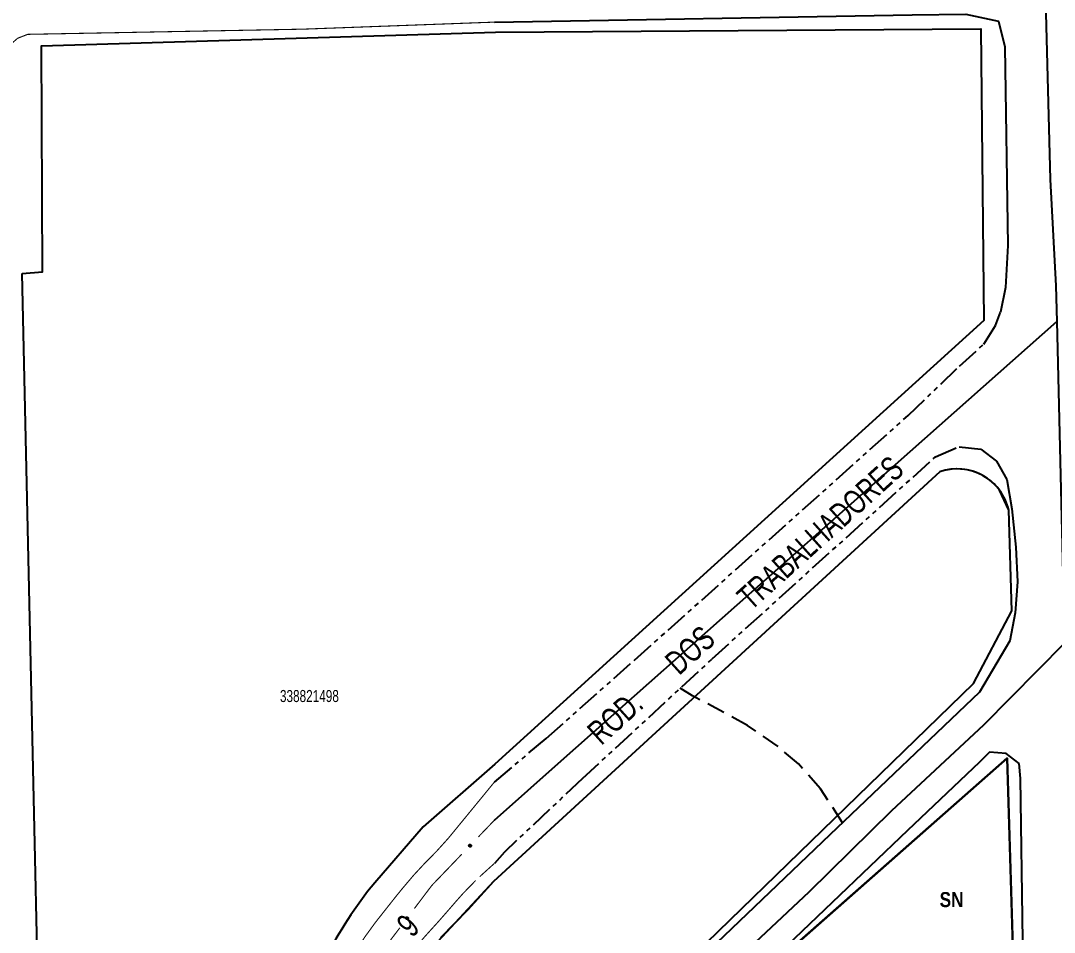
# Model space of a CAD drawing. Extents: x 204256 to 207861, y 4845615 to 4848347.
# Drawn here: x 204558.3 to 204730, y 4847186.8 to 4847338.3 of the extents above; entities that cross this region are included whole.
import ezdxf
from ezdxf.enums import TextEntityAlignment as Align

# ---------------------------------------------------------------- set-up
doc = ezdxf.new("R2010")
doc.units = 0
doc.header["$LTSCALE"] = 1.5
doc.header["$MEASUREMENT"] = 0
doc.linetypes.add('PHANTOMX2', pattern=[5, 2.5, -0.5, 0.5, -0.5, 0.5, -0.5])
doc.linetypes.add('TRACO_15', pattern=[3, 2, -1])
for name, color, linetype in [('CD-MALHA-LOTES', 40, 'CONTINUOUS'), ('CD_TXT_QUADRA', 7, 'CONTINUOUS'), ('RU-QUADRAS', 210, 'CONTINUOUS'), ('SV-CAMINHO-TRILHA', 20, 'CONTINUOUS'), ('SV-EIXO-ROD-ESTR', 7, 'CONTINUOUS'), ('SV-EIXO-RUA-PAV', 20, 'CONTINUOUS'), ('SV-ROD-FEDERAIS', 1, 'CONTINUOUS'), ('SV-RUA-NAO-PAV-S-GUIA-C-GUIA', 7, 'PHANTOMX2'), ('SV-RUA-PAVIM-S-GUIA-C-GUIA', 7, 'CONTINUOUS'), ('SV-TXT-ROD-FED', 7, 'CONTINUOUS'), ('SV-TXT-RUA-PAV-S-GUIA-C-GUIA', 7, 'CONTINUOUS'), ('Th_NmrPort', 7, 'CONTINUOUS')]:
    doc.layers.add(name, color=color, linetype=linetype)
doc.styles.add('ARIAL', font='ARIAL.TTF')
doc.styles.get("Standard").update_dxf_attribs({"font": 'swisscbo.ttf'})

msp = doc.modelspace()

# ---------------------------------------------------------------- linework, layer by layer
at = {"layer": 'CD-MALHA-LOTES', "linetype": 'Continuous'}
for p, q in [((204722.16, 4847215.75), (204681.2, 4847179.7)), ((204723.19, 4847181.27), (204722.16, 4847215.75))]:
    msp.add_line(p, q, dxfattribs=at)
at = {"layer": 'CD-MALHA-LOTES'}
msp.add_lwpolyline([(204645.3, 4847158.93), (204716.54, 4847228.15), (204722.92, 4847240.26), (204722.41, 4847256.97, 0.446117), (204710.97, 4847263.34), (204636.83, 4847195.25), (204632.57, 4847190.57), (204627.99, 4847185.92)], format="xyb", dxfattribs=at)
at = {"layer": 'RU-QUADRAS', "color": 6, "linetype": 'Continuous'}
for points in [[(204558.53, 4847296.26), (204561.91, 4847296.55), (204561.72, 4847334.11), (204637.13, 4847336.36), (204717.77, 4847336.92), (204718.28, 4847288.5), (204637.06, 4847214.77), (204625.14, 4847204.33), (204617.08, 4847195.07, 0.055309), (204608.83, 4847182.4), (204597.27, 4847154.39, 0.00691), (204568.11, 4847086.16), (204566.68, 4847083.15), (204564.91, 4847082.03), (204564.07, 4847082.33), (204563.3, 4847084.1), (204563.12, 4847089.4)], [(204620.11, 4847174.91), (204614.06, 4847162.76), (204541.03, 4846991.52, 0.247828), (204541.5, 4846989.69), (204550.94, 4846974.48, 0.192831), (204553.97, 4846971.18, 0.200122), (204557.89, 4846972.65), (204564.06, 4846980.38), (204622.74, 4847116.94), (204630.57, 4847133.93, -0.02111), (204645.3, 4847158.93), (204716.54, 4847228.15), (204722.92, 4847240.26), (204722.41, 4847256.97), (204720.87, 4847260.3, 0.325535), (204710.97, 4847263.34), (204636.83, 4847195.25), (204622.6, 4847179.92)]]:
    msp.add_lwpolyline(points, format="xyb", close=True, dxfattribs=at)
msp.add_lwpolyline([(204681.2, 4847179.7), (204722.16, 4847215.75), (204726.78, 4847060.61), (204684.7, 4847060.61)], close=True, dxfattribs=at)
at = {"layer": 'SV-CAMINHO-TRILHA', "linetype": 'TRACO_15'}
msp.add_lwpolyline([(204694.81, 4847205.03), (204691.11, 4847210.69), (204687.46, 4847214.84), (204684.1, 4847217.7), (204679.02, 4847221.21), (204669.88, 4847226.14), (204667.82, 4847227.37)], dxfattribs=at)
at = {"layer": 'SV-EIXO-ROD-ESTR'}
for points in [[(205012.44, 4847358.12), (205002.58, 4847355.38), (204988.17, 4847351.37), (204946.14, 4847339.11), (204891.72, 4847323.34), (204851.44, 4847311.83), (204840.68, 4847308.58), (204820.16, 4847302.08), (204806.47, 4847298.45), (204798.77, 4847295.45), (204793.51, 4847290.94), (204786.31, 4847284), (204772, 4847270.68), (204749.98, 4847251.16), (204742.47, 4847244.15), (204731.64, 4847234.88), (204718.2, 4847221.26), (204702.94, 4847207), (204689.18, 4847193.49), (204674.01, 4847179.28), (204666.41, 4847171.72), (204662.82, 4847168.23)], [(204648.07, 4847215.3), (204730.41, 4847288.29)], [(204636.96, 4847205.45), (204648.07, 4847215.3)], [(204632.74, 4847201.21), (204632.88, 4847201.41)], [(204632.74, 4847201.26), (204632.84, 4847201.4)], [(204632.74, 4847201.24), (204632.86, 4847201.4)], [(204632.74, 4847201.28), (204632.82, 4847201.39)], [(204632.75, 4847201.17), (204632.93, 4847201.41)], [(204632.75, 4847201.19), (204632.91, 4847201.41)], [(204632.75, 4847201.3), (204632.81, 4847201.38)], [(204632.76, 4847201.16), (204632.95, 4847201.41)], [(204632.77, 4847201.14), (204632.98, 4847201.4)], [(204632.78, 4847201.13), (204632.99, 4847201.39)], [(204632.79, 4847201.11), (204633.01, 4847201.39)], [(204632.81, 4847201.1), (204633.02, 4847201.37)], [(204632.82, 4847201.09), (204633.04, 4847201.37)], [(204632.84, 4847201.08), (204633.05, 4847201.35)], [(204632.85, 4847201.07), (204633.06, 4847201.34)], [(204632.87, 4847201.07), (204633.07, 4847201.32)], [(204632.89, 4847201.06), (204633.08, 4847201.31)], [(204632.92, 4847201.07), (204633.08, 4847201.28)], [(204632.94, 4847201.06), (204633.09, 4847201.27)], [(204632.96, 4847201.07), (204633.08, 4847201.24)], [(204632.98, 4847201.07), (204633.09, 4847201.22)], [(204633, 4847201.09), (204633.08, 4847201.19)], [(204633.01, 4847201.09), (204633.08, 4847201.17)], [(204622.27, 4847189.17), (204622.36, 4847189.33)], [(204622.27, 4847189.15), (204622.37, 4847189.33)], [(204622.27, 4847189.2), (204622.34, 4847189.31)], [(204622.27, 4847189.21), (204622.33, 4847189.3)], [(204622.28, 4847189.12), (204622.4, 4847189.34)], [(204622.29, 4847189.08), (204622.45, 4847189.35)], [(204622.29, 4847189.1), (204622.42, 4847189.34)], [(204622.31, 4847189.07), (204622.46, 4847189.34)], [(204622.32, 4847189.05), (204622.49, 4847189.34)], [(204622.33, 4847189.05), (204622.5, 4847189.33)], [(204622.34, 4847189.03), (204622.52, 4847189.33)], [(204622.36, 4847189.02), (204622.54, 4847189.32)], [(204622.37, 4847189.01), (204622.56, 4847189.31)], [(204622.39, 4847189.01), (204622.57, 4847189.3)], [(204622.4, 4847189), (204622.58, 4847189.29)], [(204622.43, 4847189), (204622.59, 4847189.27)], [(204622.45, 4847189), (204622.6, 4847189.26)], [(204622.47, 4847189), (204622.61, 4847189.24)], [(204622.5, 4847189), (204622.62, 4847189.22)], [(204622.52, 4847189.01), (204622.62, 4847189.19)], [(204622.53, 4847189.02), (204622.62, 4847189.17)], [(204622.55, 4847189.03), (204622.62, 4847189.14)], [(204622.56, 4847189.04), (204622.62, 4847189.13)]]:
    msp.add_lwpolyline(points, dxfattribs=at)
at = {"layer": 'SV-EIXO-ROD-ESTR', "const_width": 0.18}
for points in [[(204634.3, 4847202.68), (204636.38, 4847204.85)], [(204636.38, 4847204.85), (204636.96, 4847205.45)], [(204626.56, 4847194.61), (204631.53, 4847199.79)], [(204626.07, 4847193.96), (204626.56, 4847194.61)], [(204623.66, 4847190.77), (204626.07, 4847193.96)], [(204617.11, 4847182.1), (204621.25, 4847187.58)]]:
    msp.add_lwpolyline(points, dxfattribs=at)
at = {"layer": 'SV-EIXO-ROD-ESTR'}
for points in [[(204632.74, 4847201.21), (204632.74, 4847201.26), (204632.75, 4847201.3), (204632.76, 4847201.33), (204632.79, 4847201.36), (204632.81, 4847201.38), (204632.84, 4847201.4), (204632.88, 4847201.41), (204632.93, 4847201.41), (204632.98, 4847201.4), (204633.01, 4847201.39), (204633.04, 4847201.37), (204633.06, 4847201.34), (204633.08, 4847201.31), (204633.09, 4847201.27), (204633.09, 4847201.22), (204633.08, 4847201.17), (204633.06, 4847201.14), (204633.04, 4847201.12), (204633.01, 4847201.09), (204632.98, 4847201.07), (204632.94, 4847201.06), (204632.89, 4847201.06), (204632.85, 4847201.07), (204632.82, 4847201.09), (204632.79, 4847201.11), (204632.77, 4847201.14), (204632.75, 4847201.17), (204632.74, 4847201.21)], [(204622.28, 4847189.12), (204622.27, 4847189.17), (204622.27, 4847189.21), (204622.29, 4847189.25), (204622.31, 4847189.28), (204622.33, 4847189.3), (204622.36, 4847189.33), (204622.4, 4847189.34), (204622.45, 4847189.35), (204622.49, 4847189.34), (204622.52, 4847189.33), (204622.56, 4847189.31), (204622.58, 4847189.29), (204622.6, 4847189.26), (204622.62, 4847189.22), (204622.62, 4847189.17), (204622.62, 4847189.13), (204622.61, 4847189.09), (204622.59, 4847189.06), (204622.56, 4847189.04), (204622.53, 4847189.02), (204622.5, 4847189), (204622.45, 4847189), (204622.4, 4847189), (204622.37, 4847189.01), (204622.34, 4847189.03), (204622.32, 4847189.05), (204622.29, 4847189.08), (204622.28, 4847189.12)]]:
    msp.add_lwpolyline(points, close=True, dxfattribs=at)
at = {"layer": 'SV-EIXO-RUA-PAV'}
msp.add_lwpolyline([(204723.53, 4847559.37), (204724.24, 4847532.87), (204724.8, 4847500.42), (204726.11, 4847447.36), (204727.08, 4847396.32), (204728.47, 4847343.79), (204729.27, 4847311.89), (204730.24, 4847294.22), (204730.41, 4847288.29), (204731.64, 4847234.88), (204732.04, 4847212.07), (204732.68, 4847143.4), (204733.58, 4847115.04), (204734.26, 4847067.84), (204734.83, 4847055.73), (204736.02, 4847039.19), (204737.08, 4846988.11), (204738.13, 4846941.63), (204738.03, 4846933.47)], dxfattribs=at)
at = {"layer": 'SV-ROD-FEDERAIS'}
for points in [[(204723.49, 4847239.93), (204722.59, 4847235.28), (204717.52, 4847226.73), (204692.7, 4847203.01), (204668.85, 4847180.24), (204658.61, 4847170.39)], [(204724.11, 4847214.9), (204722, 4847216.53), (204719.19, 4847216.74), (204717.56, 4847215.09), (204705.56, 4847203.77), (204686.79, 4847185.79), (204679.14, 4847178.57)]]:
    msp.add_lwpolyline(points, dxfattribs=at)
at = {"layer": 'SV-RUA-NAO-PAV-S-GUIA-C-GUIA'}
for points in [[(204645.57, 4847219.03), (204660.22, 4847232.03), (204705.7, 4847272.71), (204714.2, 4847280.89), (204718.25, 4847284.56), (204720.19, 4847287.64), (204721.01, 4847289.87)], [(204651.57, 4847212.36), (204673.13, 4847232.27), (204710.23, 4847265.83), (204714.16, 4847267.5), (204717.79, 4847267.08), (204720.36, 4847265.12)], [(204636.96, 4847211.8), (204645.57, 4847219.03)], [(204651.57, 4847212.36), (204638.62, 4847200.15), (204636.96, 4847198.29)]]:
    msp.add_lwpolyline(points, dxfattribs=at)
at = {"layer": 'SV-RUA-PAVIM-S-GUIA-C-GUIA'}
for points in [[(204636.97, 4847338.05), (204706.34, 4847339.24), (204715.29, 4847339.38), (204720.72, 4847338.2), (204721.77, 4847333.92), (204722.27, 4847300.92), (204721.88, 4847293.98), (204721.01, 4847289.87)], [(204720.36, 4847265.12), (204722.09, 4847262.07), (204722.9, 4847257.18), (204723.58, 4847250.8), (204723.85, 4847245.04), (204723.49, 4847239.93)], [(204686.26, 4847059.94), (204725.78, 4847059.76), (204727.59, 4847060.95), (204728.05, 4847062.35), (204727.64, 4847075.47), (204725.81, 4847138.37), (204725.69, 4847143.79), (204724.74, 4847185.45), (204724.33, 4847212.37), (204724.11, 4847214.9)]]:
    msp.add_lwpolyline(points, dxfattribs=at)
at = {"layer": 'SV-RUA-PAVIM-S-GUIA-C-GUIA', "const_width": 0.18}
for points in [[(204559.44, 4847336.02), (204605.17, 4847336.88)], [(204605.17, 4847336.88), (204636.97, 4847338.05)], [(204554.75, 4847331.69), (204556.39, 4847334.18), (204557.77, 4847335.37), (204559.44, 4847336.02)], [(204636.96, 4847211.79), (204629.37, 4847202.53)], [(204629.37, 4847202.53), (204627.36, 4847200.3), (204626.31, 4847199.23), (204625.26, 4847198.16), (204623.57, 4847196.34), (204621.63, 4847194.05), (204620.69, 4847192.89), (204619.75, 4847191.71), (204618.11, 4847189.63), (204617.18, 4847188.45), (204615.42, 4847186.03), (204613.83, 4847183.49), (204613.09, 4847182.18), (204611.9, 4847179.89), (204611.24, 4847178.54), (204610.61, 4847177.18), (204609.99, 4847175.82)], [(204634.54, 4847196.09), (204636.96, 4847198.28)], [(204616.07, 4847170.12), (204617.28, 4847172.87), (204618.53, 4847175.59), (204619.18, 4847176.94), (204620.36, 4847179.18), (204621.12, 4847180.48), (204621.92, 4847181.75), (204623.5, 4847183.9), (204625.45, 4847186.17), (204626.46, 4847187.29), (204627.47, 4847188.4), (204628.8, 4847189.91), (204629.79, 4847191.05), (204630.77, 4847192.18), (204631.77, 4847193.3), (204633.86, 4847195.45)]]:
    msp.add_lwpolyline(points, dxfattribs=at)

# ---------------------------------------------------------------- texts
at = {"layer": 'CD_TXT_QUADRA', "linetype": 'Continuous', "style": 'ARIAL', "width": 0.7}
msp.add_text('338821498', height=2, dxfattribs=at).set_placement((204601.34, 4847225.09))
at = {"layer": 'SV-TXT-ROD-FED', "style": 'ARIAL', "width": 0.7}
msp.add_text('ROD.       DOS       TRABALHADORES', height=4, rotation=42, dxfattribs=at).set_placement((204654.72, 4847217.77))
at = {"layer": 'SV-TXT-RUA-PAV-S-GUIA-C-GUIA', "style": 'ARIAL', "width": 0.7}
msp.add_text('9', height=4, rotation=47, dxfattribs=at).set_placement((204623.32, 4847185.81))
at = {"layer": 'Th_NmrPort', "color": 1}
msp.add_text('SN', height=2.5, dxfattribs=at).set_placement((204710.92, 4847192.27), align=Align.MIDDLE_LEFT)

doc.saveas('drawing.dxf')
